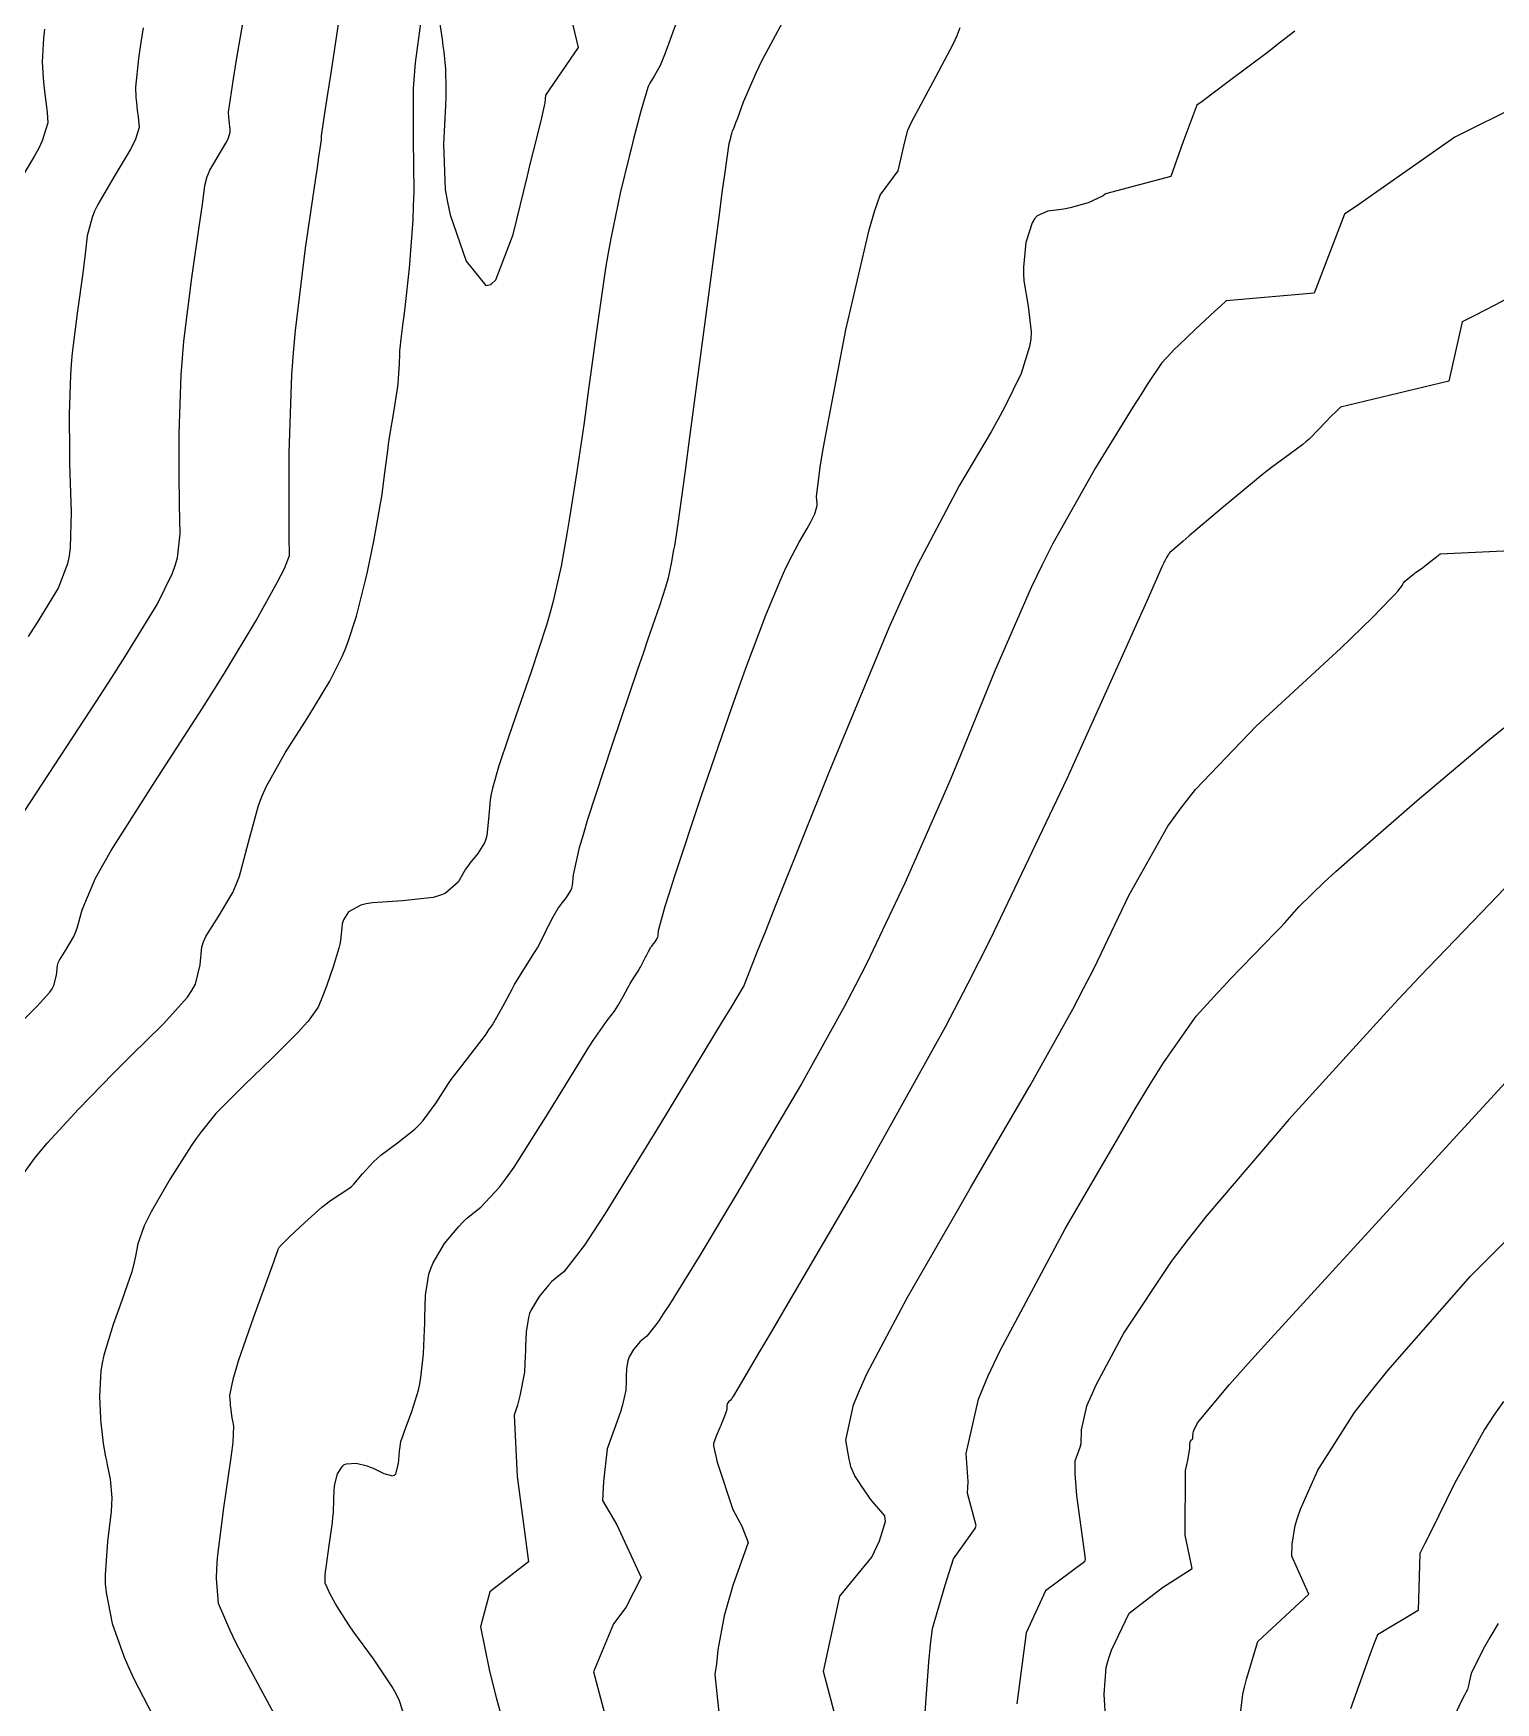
# Model space of a CAD drawing. Header units: metres. Extents: x 837117 to 838479, y 1189012 to 1191015.
# Drawn here: x 837686.6 to 837755.3, y 1190626.3 to 1190704.8 of the extents above; entities that cross this region are included whole.
import ezdxf

# ---------------------------------------------------------------- set-up
doc = ezdxf.new("R2010")
doc.units = ezdxf.units.M
doc.header["$LTSCALE"] = 0.3
doc.layers.add('COTAS 10', color=1, linetype='Continuous')
doc.layers.add('COTAS INT', color=252, linetype='Continuous')

msp = doc.modelspace()

# ---------------------------------------------------------------- linework, layer by layer
at = {"layer": 'COTAS 10'}
for points in [[(837685.557, 1190657.911), (837686.712, 1190659.065), (837687.318, 1190659.738), (837687.43, 1190659.903), (837687.518, 1190660.059), (837687.634, 1190660.546), (837687.679, 1190660.992), (837687.722, 1190661.121), (837687.779, 1190661.254), (837688.095, 1190661.753), (837688.455, 1190662.352), (837688.539, 1190662.547), (837688.616, 1190662.755), (837688.841, 1190663.608), (837689.476, 1190665.1), (837689.812, 1190665.71), (837690.217, 1190666.406), (837692.261, 1190669.629), (837694.511, 1190673.095), (837695.046, 1190673.943), (837695.544, 1190674.743), (837697.026, 1190677.228), (837698.017, 1190679.017), (837698.205, 1190679.377), (837698.356, 1190679.679), (837698.59, 1190680.281), (837698.583, 1190681.159), (837698.583, 1190682.211), (837698.587, 1190685.133), (837698.708, 1190688.785), (837698.781, 1190689.822), (837698.872, 1190690.869), (837699.346, 1190694.743), (837699.819, 1190697.926), (837699.91, 1190698.538), (837699.984, 1190699.033), (837700.103, 1190699.849), (837700.108, 1190699.904), (837700.108, 1190699.92), (837700.109, 1190699.936), (837700.108, 1190699.997), (837700.108, 1190700.056), (837700.109, 1190700.072), (837700.111, 1190700.087), (837700.118, 1190700.139), (837700.295, 1190701.296), (837700.404, 1190702.008), (837700.537, 1190702.89), (837701.234, 1190707.489)], [(837745.886, 1190704.952), (837745.212, 1190704.432), (837744.588, 1190703.954), (837742.752, 1190702.563), (837741.517, 1190701.646), (837741.272, 1190701.466), (837740.616, 1190699.716), (837740.044, 1190698.122), (837736.982, 1190697.299), (837736.865, 1190697.202), (837736.165, 1190696.88), (837735.313, 1190696.64), (837735.101, 1190696.594), (837734.9, 1190696.556), (837734.259, 1190696.492), (837733.754, 1190696.261), (837733.638, 1190696.118), (837733.532, 1190695.941), (837733.236, 1190695.013), (837733.112, 1190693.854), (837733.115, 1190693.53), (837733.135, 1190693.205), (837733.339, 1190692.019), (837733.478, 1190690.805), (837733.456, 1190690.462), (837733.407, 1190690.115), (837733.014, 1190688.84), (837732.224, 1190687.247), (837731.926, 1190686.701), (837731.594, 1190686.109), (837730.105, 1190683.593), (837728.12, 1190679.808), (837727.475, 1190678.417), (837726.787, 1190676.877), (837723.959, 1190670.074), (837721.462, 1190663.813), (837720.985, 1190662.615), (837720.6, 1190661.648), (837719.98, 1190660.089), (837719.967, 1190660.051), (837719.965, 1190660.044), (837719.963, 1190660.038), (837719.96, 1190660.026), (837719.96, 1190660.024), (837719.959, 1190660.022), (837719.958, 1190660.021), (837719.956, 1190660.018), (837719.954, 1190660.014), (837719.954, 1190660.013), (837719.952, 1190660.009), (837719.951, 1190660.008), (837719.949, 1190660.005), (837719.947, 1190660.001), (837719.946, 1190660), (837719.946, 1190659.999), (837719.943, 1190659.995), (837719.941, 1190659.991), (837719.939, 1190659.989), (837719.936, 1190659.984), (837719.331, 1190658.984), (837718.951, 1190658.355), (837716.005, 1190653.477), (837713.444, 1190649.323), (837712.916, 1190648.505), (837712.466, 1190647.83), (837711.499, 1190646.59), (837711.044, 1190646.227), (837710.917, 1190646.105), (837710.791, 1190645.974), (837710.334, 1190645.423), (837709.963, 1190644.796), (837709.89, 1190644.617), (837709.831, 1190644.435), (837709.725, 1190643.759), (837709.701, 1190643.047), (837709.694, 1190642.843), (837709.685, 1190642.636), (837709.652, 1190641.865), (837709.437, 1190640.742), (837709.314, 1190640.314), (837709.164, 1190639.834), (837709.298, 1190636.96), (837709.835, 1190632.935), (837708.024, 1190631.527), (837707.573, 1190629.882), (837707.985, 1190627.878), (837708.139, 1190627.238), (837708.31, 1190626.562), (837709.071, 1190623.814)], [(837757.497, 1190666.454), (837755.044, 1190663.897), (837751.763, 1190660.484), (837750.76, 1190659.411), (837749.715, 1190658.283), (837745.599, 1190653.747), (837741.744, 1190649.234), (837740.864, 1190648.12), (837740.066, 1190647.066), (837737.858, 1190643.747), (837736.527, 1190641.256), (837736.28, 1190640.723), (837736.087, 1190640.258), (837735.83, 1190639.145), (837735.812, 1190638.492), (837735.769, 1190638.318), (837735.71, 1190638.146), (837735.54, 1190637.676), (837735.54, 1190637.086), (837735.605, 1190636.058), (837736.014, 1190633.074), (837735.982, 1190632.945), (837734.161, 1190631.571), (837733.242, 1190629.602), (837732.811, 1190626.265)]]:
    msp.add_lwpolyline(points, dxfattribs=at)
at = {"layer": 'COTAS INT'}
for points in [[(837686.136, 1190668.262), (837689.519, 1190673.426), (837690.242, 1190674.548), (837690.872, 1190675.535), (837692.374, 1190677.986), (837693.087, 1190679.454), (837693.219, 1190679.822), (837693.323, 1190680.173), (837693.462, 1190681.302), (837693.427, 1190682.647), (837693.42, 1190683.135), (837693.416, 1190683.673), (837693.411, 1190686.031), (837693.504, 1190688.786), (837693.561, 1190689.573), (837693.631, 1190690.371), (837693.997, 1190693.344), (837694.366, 1190695.862), (837694.439, 1190696.373), (837694.499, 1190696.804), (837694.61, 1190697.688), (837694.723, 1190698.119), (837694.784, 1190698.264), (837694.858, 1190698.42), (837695.235, 1190699.074), (837695.605, 1190699.689), (837695.674, 1190699.821), (837695.73, 1190699.935), (837695.814, 1190700.209), (837695.803, 1190700.37), (837695.799, 1190700.414), (837695.794, 1190700.457), (837695.774, 1190700.612), (837695.753, 1190700.787), (837695.748, 1190700.843), (837695.744, 1190700.902), (837695.729, 1190701.145), (837695.957, 1190702.708), (837696.105, 1190703.599), (837696.29, 1190704.69), (837697.264, 1190710.287)], [(837697.87, 1190625.784), (837696.366, 1190628.581), (837696.06, 1190629.182), (837695.801, 1190629.708), (837695.263, 1190630.984), (837695.164, 1190632.152), (837695.182, 1190632.61), (837695.219, 1190633.127), (837695.516, 1190635.484), (837695.846, 1190637.737), (837695.904, 1190638.19), (837695.948, 1190638.568), (837695.985, 1190639.316), (837695.933, 1190639.572), (837695.919, 1190639.641), (837695.906, 1190639.708), (837695.865, 1190639.944), (837695.831, 1190640.21), (837695.823, 1190640.297), (837695.816, 1190640.39), (837695.796, 1190640.771), (837695.959, 1190641.593), (837696.067, 1190641.962), (837696.203, 1190642.394), (837696.92, 1190644.466), (837697.779, 1190646.838), (837697.89, 1190647.145), (837698.067, 1190647.634), (837698.068, 1190647.641), (837698.069, 1190647.643), (837698.069, 1190647.645), (837698.071, 1190647.654), (837698.081, 1190647.675), (837698.087, 1190647.686), (837698.094, 1190647.698), (837698.13, 1190647.759), (837698.339, 1190647.98), (837698.455, 1190648.093), (837698.597, 1190648.23), (837699.318, 1190648.911), (837700.112, 1190649.618), (837700.3, 1190649.771), (837700.472, 1190649.904), (837700.979, 1190650.23), (837701.392, 1190650.503), (837701.507, 1190650.602), (837701.622, 1190650.713), (837702.037, 1190651.199), (837702.542, 1190651.759), (837702.713, 1190651.916), (837702.898, 1190652.074), (837703.682, 1190652.649), (837704.49, 1190653.293), (837704.691, 1190653.493), (837704.882, 1190653.703), (837705.491, 1190654.541), (837706.073, 1190655.441), (837706.248, 1190655.689), (837706.429, 1190655.937), (837707.131, 1190656.831), (837707.812, 1190657.718), (837707.979, 1190657.961), (837708.138, 1190658.204), (837708.635, 1190659.071), (837709.068, 1190659.888), (837709.186, 1190660.098), (837709.304, 1190660.301), (837709.723, 1190660.977), (837710.092, 1190661.557), (837710.178, 1190661.699), (837710.256, 1190661.834), (837710.479, 1190662.257), (837710.667, 1190662.64), (837710.722, 1190662.751), (837710.78, 1190662.863), (837711.001, 1190663.285), (837711.238, 1190663.687), (837711.305, 1190663.787), (837711.372, 1190663.883), (837711.623, 1190664.187), (837711.829, 1190664.519), (837711.869, 1190664.632), (837711.901, 1190664.754), (837711.957, 1190665.267), (837712.241, 1190666.55), (837712.417, 1190667.157), (837712.636, 1190667.873), (837713.78, 1190671.367), (837714.987, 1190674.933), (837715.245, 1190675.694), (837715.47, 1190676.357), (837716.01, 1190677.935), (837716.294, 1190678.809), (837716.357, 1190679.028), (837716.415, 1190679.237), (837716.568, 1190679.911), (837716.681, 1190680.554), (837716.713, 1190680.744), (837716.745, 1190680.938), (837716.863, 1190681.683), (837717.128, 1190683.588), (837717.252, 1190684.515), (837717.399, 1190685.615), (837718.114, 1190691.028), (837718.816, 1190696.333), (837718.954, 1190697.365), (837719.069, 1190698.208), (837719.282, 1190699.673), (837719.334, 1190699.884), (837719.347, 1190699.937), (837719.359, 1190699.987), (837719.401, 1190700.147), (837719.436, 1190700.264), (837719.444, 1190700.288), (837719.452, 1190700.308), (837719.477, 1190700.349), (837719.563, 1190700.556), (837719.609, 1190700.681), (837719.665, 1190700.835), (837719.949, 1190701.635), (837720.557, 1190703.027), (837720.818, 1190703.554), (837721.119, 1190704.142), (837722.539, 1190706.778)], [(837705.568, 1190705.888), (837705.77, 1190704.572), (837705.813, 1190704.264), (837705.851, 1190703.98), (837705.938, 1190703.161), (837705.953, 1190702.218), (837705.945, 1190701.857), (837705.931, 1190701.452), (837705.837, 1190699.63), (837705.922, 1190697.506), (837706.021, 1190696.911), (837706.153, 1190696.314), (837706.903, 1190694.132), (837707.828, 1190692.986), (837708.071, 1190693.042), (837708.308, 1190693.259), (837709.116, 1190695.392), (837709.787, 1190698.15), (837709.938, 1190698.762), (837710.074, 1190699.309), (837710.438, 1190700.734), (837710.62, 1190701.588), (837710.64, 1190701.774), (837710.648, 1190701.938), (837712.19, 1190704.182), (837711.842, 1190705.63)], [(837685.829, 1190650.843), (837686.597, 1190651.911), (837686.888, 1190652.265), (837687.213, 1190652.646), (837688.67, 1190654.234), (837690.301, 1190655.916), (837690.736, 1190656.355), (837691.164, 1190656.784), (837692.651, 1190658.238), (837693.794, 1190659.506), (837694.005, 1190659.817), (837694.171, 1190660.111), (837694.389, 1190661.03), (837694.475, 1190661.87), (837694.556, 1190662.114), (837694.663, 1190662.363), (837695.259, 1190663.305), (837695.936, 1190664.434), (837696.095, 1190664.801), (837696.241, 1190665.192), (837696.665, 1190666.801), (837697.136, 1190668.517), (837697.313, 1190668.975), (837697.51, 1190669.427), (837698.386, 1190670.997), (837699.32, 1190672.442), (837699.554, 1190672.815), (837699.776, 1190673.176), (837700.488, 1190674.379), (837701.07, 1190675.532), (837701.211, 1190675.86), (837701.343, 1190676.194), (837701.747, 1190677.431), (837702.083, 1190678.743), (837702.172, 1190679.123), (837702.26, 1190679.51), (837702.564, 1190680.966), (837702.822, 1190682.371), (837702.881, 1190682.726), (837702.935, 1190683.066), (837703.084, 1190684.17), (837703.216, 1190685.222), (837703.26, 1190685.529), (837703.307, 1190685.843), (837703.5, 1190687.035), (837703.671, 1190688.132), (837703.704, 1190688.386), (837703.731, 1190688.619), (837703.773, 1190689.283), (837703.786, 1190689.784), (837703.794, 1190689.914), (837703.803, 1190690.041), (837703.852, 1190690.471), (837703.947, 1190691.23), (837703.986, 1190691.565), (837704.03, 1190691.954), (837704.234, 1190693.807), (837704.41, 1190696.077), (837704.436, 1190696.729), (837704.453, 1190697.39), (837704.433, 1190699.862), (837704.437, 1190702.26), (837704.47, 1190702.875), (837704.516, 1190703.469), (837704.794, 1190705.437)], [(837691.712, 1190705.111), (837691.589, 1190704.327), (837691.491, 1190703.667), (837691.349, 1190702.319), (837691.378, 1190701.827), (837691.388, 1190701.707), (837691.398, 1190701.593), (837691.44, 1190701.24), (837691.481, 1190700.927), (837691.499, 1190700.749), (837691.521, 1190700.423), (837691.351, 1190699.869), (837691.238, 1190699.637), (837691.097, 1190699.37), (837690.348, 1190698.123), (837689.585, 1190696.799), (837689.434, 1190696.484), (837689.31, 1190696.191), (837689.082, 1190695.318), (837688.978, 1190694.336), (837688.932, 1190693.974), (837688.879, 1190693.573), (837688.625, 1190691.8), (837688.382, 1190689.82), (837688.335, 1190689.288), (837688.298, 1190688.764), (837688.236, 1190686.929), (837688.248, 1190685.135), (837688.258, 1190684.636), (837688.27, 1190684.136), (837688.334, 1190682.323), (837688.289, 1190680.667), (837688.233, 1190680.266), (837688.157, 1190679.891), (837687.722, 1190678.743), (837686.735, 1190677.138), (837686.31, 1190676.474)], [(837716.864, 1190705.555), (837716.267, 1190703.924), (837716.137, 1190703.601), (837716.024, 1190703.335), (837715.743, 1190702.839), (837715.539, 1190702.508), (837715.473, 1190702.345), (837715.404, 1190702.151), (837715.12, 1190701.193), (837714.784, 1190699.896), (837714.681, 1190699.488), (837714.573, 1190699.059), (837714.151, 1190697.334), (837713.706, 1190695.204), (837713.585, 1190694.521), (837713.464, 1190693.796), (837713.036, 1190690.841), (837712.636, 1190687.868), (837712.534, 1190687.132), (837712.436, 1190686.435), (837712.11, 1190684.232), (837711.813, 1190682.359), (837711.732, 1190681.87), (837711.652, 1190681.393), (837711.367, 1190679.777), (837710.982, 1190678.081), (837710.838, 1190677.555), (837710.678, 1190677.004), (837709.965, 1190674.806), (837709.234, 1190672.694), (837709.062, 1190672.196), (837708.904, 1190671.736), (837708.444, 1190670.388), (837708.143, 1190669.334), (837708.084, 1190669.059), (837708.037, 1190668.792), (837707.955, 1190667.887), (837707.872, 1190667.118), (837707.824, 1190666.936), (837707.764, 1190666.768), (837707.455, 1190666.271), (837707.08, 1190665.814), (837706.979, 1190665.671), (837706.878, 1190665.521), (837706.524, 1190664.919), (837705.913, 1190664.39), (837705.65, 1190664.286), (837705.348, 1190664.2), (837703.917, 1190664.045), (837702.497, 1190663.942), (837702.201, 1190663.89), (837701.946, 1190663.827), (837701.376, 1190663.514), (837701.143, 1190663.146), (837701.101, 1190663.048), (837701.07, 1190662.953), (837701.036, 1190662.625), (837700.996, 1190662.174), (837700.959, 1190662), (837700.912, 1190661.806), (837700.65, 1190660.931), (837700.339, 1190660.025), (837700.26, 1190659.812), (837700.185, 1190659.615), (837699.943, 1190659.038), (837699.476, 1190658.382), (837699.26, 1190658.135), (837699.006, 1190657.859), (837697.775, 1190656.628), (837696.47, 1190655.368), (837696.17, 1190655.073), (837695.896, 1190654.803), (837695.128, 1190654.025), (837694.437, 1190653.175), (837694.212, 1190652.86), (837693.972, 1190652.509), (837692.985, 1190650.955), (837692.094, 1190649.403), (837691.915, 1190649.054), (837691.765, 1190648.74), (837691.47, 1190647.9), (837691.362, 1190647.327), (837691.33, 1190647.182), (837691.298, 1190647.042), (837691.175, 1190646.585), (837690.963, 1190645.95), (837690.876, 1190645.697), (837690.775, 1190645.411), (837690.306, 1190644.103), (837689.87, 1190642.657), (837689.791, 1190642.284), (837689.729, 1190641.924), (837689.655, 1190640.723), (837689.709, 1190639.701), (837689.728, 1190639.452), (837689.749, 1190639.22), (837689.839, 1190638.506), (837689.951, 1190637.873), (837689.985, 1190637.692), (837690.021, 1190637.508), (837690.163, 1190636.821), (837690.236, 1190635.943), (837690.229, 1190635.638), (837690.209, 1190635.307), (837690.041, 1190633.888), (837689.923, 1190632.328), (837689.935, 1190631.908), (837689.968, 1190631.493), (837690.25, 1190630.035), (837690.823, 1190628.449), (837691.04, 1190627.953), (837691.281, 1190627.431), (837692.362, 1190625.342)], [(837704.107, 1190625.36), (837703.769, 1190626.405), (837703.614, 1190626.726), (837703.431, 1190627.06), (837702.549, 1190628.379), (837701.631, 1190629.63), (837701.427, 1190629.922), (837701.244, 1190630.19), (837700.764, 1190630.96), (837700.483, 1190631.483), (837700.426, 1190631.595), (837700.377, 1190631.693), (837700.277, 1190631.932), (837700.28, 1190632.293), (837700.298, 1190632.468), (837700.322, 1190632.676), (837700.468, 1190633.701), (837700.617, 1190634.787), (837700.643, 1190635.033), (837700.663, 1190635.256), (837700.68, 1190635.866), (837700.691, 1190636.329), (837700.707, 1190636.459), (837700.728, 1190636.59), (837700.853, 1190637.072), (837701.086, 1190637.447), (837701.176, 1190637.511), (837701.277, 1190637.557), (837701.732, 1190637.58), (837702.252, 1190637.45), (837702.394, 1190637.399), (837702.535, 1190637.343), (837703.035, 1190637.088), (837703.442, 1190636.981), (837703.523, 1190637.019), (837703.591, 1190637.085), (837703.726, 1190637.567), (837703.771, 1190638.134), (837703.783, 1190638.254), (837703.795, 1190638.359), (837703.836, 1190638.602), (837703.94, 1190638.904), (837703.991, 1190639.045), (837704.052, 1190639.21), (837704.356, 1190640.015), (837704.662, 1190641.019), (837704.725, 1190641.31), (837704.779, 1190641.606), (837704.894, 1190642.723), (837704.943, 1190643.849), (837704.955, 1190644.15), (837704.966, 1190644.448), (837705, 1190645.487), (837705.155, 1190646.474), (837705.242, 1190646.739), (837705.348, 1190647.001), (837705.891, 1190647.916), (837706.557, 1190648.72), (837706.742, 1190648.912), (837706.926, 1190649.09), (837707.59, 1190649.62), (837708.478, 1190650.561), (837708.803, 1190650.999), (837709.163, 1190651.513), (837710.748, 1190654.009), (837712.276, 1190656.507), (837712.6, 1190657.022), (837712.88, 1190657.46), (837713.533, 1190658.408), (837713.876, 1190658.853), (837713.96, 1190658.976), (837714.039, 1190659.097), (837714.289, 1190659.533), (837714.507, 1190659.944), (837714.566, 1190660.049), (837714.625, 1190660.151), (837714.836, 1190660.491), (837715.021, 1190660.782), (837715.064, 1190660.854), (837715.104, 1190660.922), (837715.216, 1190661.134), (837715.31, 1190661.327), (837715.338, 1190661.382), (837715.367, 1190661.439), (837715.478, 1190661.651), (837715.597, 1190661.853), (837715.631, 1190661.903), (837715.665, 1190661.951), (837715.791, 1190662.104), (837715.894, 1190662.271), (837715.914, 1190662.328), (837715.931, 1190662.389), (837715.958, 1190662.647), (837716.271, 1190663.794), (837716.466, 1190664.415), (837716.71, 1190665.169), (837717.982, 1190668.988), (837719.407, 1190673.137), (837719.746, 1190674.099), (837720.062, 1190674.979), (837721.004, 1190677.481), (837721.722, 1190679.207), (837721.897, 1190679.598), (837722.06, 1190679.951), (837722.564, 1190680.912), (837722.942, 1190681.55), (837723.026, 1190681.7), (837723.102, 1190681.839), (837723.302, 1190682.243), (837723.402, 1190682.567), (837723.414, 1190682.654), (837723.42, 1190682.742), (837723.385, 1190683.05), (837723.549, 1190684.438), (837723.681, 1190685.207), (837723.849, 1190686.142), (837724.77, 1190690.905), (837725.853, 1190695.611), (837726.125, 1190696.51), (837726.384, 1190697.233), (837727.219, 1190698.386), (837727.535, 1190699.746), (837727.682, 1190700.297), (837727.808, 1190700.576), (837727.971, 1190700.909), (837728.871, 1190702.569), (837729.806, 1190704.347), (837729.992, 1190704.756), (837730.147, 1190705.128)], [(837687.072, 1190705.054), (837687.024, 1190704.626), (837686.969, 1190703.493), (837687.013, 1190702.752), (837687.027, 1190702.571), (837687.042, 1190702.4), (837687.106, 1190701.868), (837687.168, 1190701.396), (837687.182, 1190701.263), (837687.194, 1190701.129), (837687.228, 1190700.637), (837686.972, 1190699.802), (837686.802, 1190699.452), (837686.588, 1190699.051), (837685.46, 1190697.173)], [(837756.486, 1190701.506), (837753.4, 1190699.96), (837749.737, 1190697.389), (837748.933, 1190696.835), (837748.219, 1190696.348), (837746.788, 1190692.625), (837742.644, 1190692.259), (837742.383, 1190692.022), (837742.124, 1190691.785), (837741.201, 1190690.932), (837740.404, 1190690.169), (837740.223, 1190689.988), (837740.06, 1190689.822), (837739.617, 1190689.333), (837738.941, 1190688.334), (837738.631, 1190687.846), (837738.268, 1190687.267), (837736.512, 1190684.41), (837734.506, 1190680.845), (837733.985, 1190679.819), (837733.479, 1190678.775), (837731.778, 1190674.865), (837730.152, 1190670.885), (837729.694, 1190669.797), (837729.232, 1190668.716), (837727.537, 1190664.865), (837725.746, 1190661.1), (837725.224, 1190660.073), (837724.691, 1190659.053), (837722.672, 1190655.427), (837720.661, 1190652.004), (837720.133, 1190651.112), (837719.618, 1190650.244), (837717.861, 1190647.312), (837716.465, 1190645.048), (837716.177, 1190644.602), (837715.933, 1190644.235), (837715.407, 1190643.56), (837715.162, 1190643.364), (837715.093, 1190643.298), (837715.025, 1190643.227), (837714.778, 1190642.93), (837714.578, 1190642.591), (837714.538, 1190642.494), (837714.506, 1190642.396), (837714.449, 1190642.03), (837714.436, 1190641.646), (837714.432, 1190641.536), (837714.428, 1190641.424), (837714.41, 1190641.008), (837714.264, 1190640.325), (837714.18, 1190640.045), (837714.076, 1190639.727), (837713.543, 1190638.249), (837713.363, 1190636.726), (837713.315, 1190635.824), (837713.993, 1190634.679), (837715.134, 1190632.198), (837714.416, 1190630.792), (837713.834, 1190630.024), (837712.888, 1190627.758), (837714.458, 1190621.874)], [(837756.221, 1190692.561), (837755.316, 1190692.085), (837754.314, 1190691.566), (837754.03, 1190691.424), (837753.745, 1190691.284), (837753.119, 1190688.485), (837748.033, 1190687.267), (837747.802, 1190687.045), (837747.593, 1190686.839), (837747.019, 1190686.24), (837746.547, 1190685.765), (837746.402, 1190685.637), (837746.251, 1190685.512), (837745.655, 1190685.074), (837744.775, 1190684.419), (837744.445, 1190684.157), (837744.077, 1190683.86), (837742.437, 1190682.494), (837740.916, 1190681.206), (837740.624, 1190680.958), (837740.387, 1190680.756), (837739.998, 1190680.419), (837739.96, 1190680.365), (837739.945, 1190680.342), (837739.928, 1190680.316), (837739.85, 1190680.19), (837739.763, 1190680.036), (837739.741, 1190679.992), (837739.719, 1190679.947), (837739.646, 1190679.779), (837738.915, 1190678.14), (837738.478, 1190677.168), (837737.94, 1190675.972), (837735.15, 1190669.779), (837731.55, 1190662.211), (837730.501, 1190660.147), (837729.43, 1190658.097), (837725.371, 1190650.808), (837721.939, 1190644.938), (837721.263, 1190643.783), (837720.706, 1190642.831), (837719.681, 1190641.089), (837719.473, 1190640.752), (837719.431, 1190640.685), (837719.394, 1190640.631), (837719.316, 1190640.53), (837719.279, 1190640.501), (837719.259, 1190640.481), (837719.187, 1190640.371), (837719.173, 1190640.302), (837719.171, 1190640.229), (837719.17, 1190640.212), (837719.167, 1190640.15), (837719.146, 1190640.048), (837719.133, 1190640.007), (837719.118, 1190639.959), (837719.038, 1190639.739), (837718.921, 1190639.446), (837718.883, 1190639.353), (837718.841, 1190639.254), (837718.666, 1190638.853), (837718.544, 1190638.509), (837718.536, 1190638.446), (837718.538, 1190638.397), (837718.712, 1190637.621), (837719.452, 1190635.395), (837719.868, 1190634.622), (837720.166, 1190633.848), (837719.452, 1190631.826), (837719.035, 1190630.399), (837718.738, 1190628.793), (837718.679, 1190628.138), (837718.6, 1190627.638), (837718.865, 1190625.121)], [(837724.344, 1190625.417), (837723.706, 1190627.776), (837724.482, 1190631.321), (837725.981, 1190633.161), (837726.349, 1190633.934), (837726.622, 1190634.829), (837726.604, 1190635.11), (837725.919, 1190635.893), (837725.569, 1190636.414), (837725.486, 1190636.538), (837725.409, 1190636.652), (837725.183, 1190636.986), (837725.005, 1190637.411), (837724.96, 1190637.582), (837724.915, 1190637.776), (837724.767, 1190638.668), (837725.125, 1190640.328), (837725.4, 1190641.006), (837725.75, 1190641.779), (837727.652, 1190645.357), (837729.997, 1190649.443), (837730.627, 1190650.536), (837731.249, 1190651.612), (837733.427, 1190655.357), (837735.432, 1190658.938), (837735.945, 1190659.91), (837736.439, 1190660.873), (837738.07, 1190664.281), (837739.909, 1190667.545), (837740.534, 1190668.417), (837741.208, 1190669.276), (837744.064, 1190672.261), (837746.839, 1190674.807), (837747.463, 1190675.387), (837748.025, 1190675.914), (837749.532, 1190677.368), (837750.416, 1190678.272), (837750.585, 1190678.451), (837750.721, 1190678.6), (837750.937, 1190678.884), (837750.978, 1190678.986), (837751.004, 1190679.02), (837751.036, 1190679.056), (837751.205, 1190679.209), (837751.427, 1190679.381), (837751.492, 1190679.429), (837751.559, 1190679.478), (837751.815, 1190679.657), (837752.281, 1190680.015), (837752.481, 1190680.177), (837752.711, 1190680.366), (837758.336, 1190680.63)], [(837728.422, 1190624.804), (837728.66, 1190628.213), (837728.743, 1190629.033), (837728.832, 1190629.798), (837729.435, 1190631.834), (837729.829, 1190633.081), (837730.852, 1190634.509), (837730.897, 1190634.645), (837730.479, 1190636.171), (837730.505, 1190636.426), (837730.514, 1190636.714), (837730.415, 1190638.035), (837731.005, 1190640.593), (837731.449, 1190641.662), (837732.016, 1190642.887), (837735.076, 1190648.613), (837738.368, 1190654.251), (837739.08, 1190655.42), (837739.705, 1190656.419), (837741.242, 1190658.613), (837742.245, 1190659.711), (837742.534, 1190660.019), (837742.828, 1190660.329), (837743.927, 1190661.463), (837744.943, 1190662.511), (837745.185, 1190662.767), (837745.409, 1190663.009), (837746.072, 1190663.756), (837747.258, 1190664.918), (837747.812, 1190665.421), (837748.464, 1190666.002), (837751.629, 1190668.752), (837754.958, 1190671.564), (837755.712, 1190672.184)], [(837736.995, 1190625.434), (837736.909, 1190626.717), (837737.008, 1190627.962), (837737.118, 1190628.363), (837737.263, 1190628.787), (837738.085, 1190630.521), (837739.662, 1190631.726), (837741.054, 1190632.622), (837740.726, 1190634.197), (837740.742, 1190637.229), (837740.804, 1190637.495), (837740.854, 1190637.727), (837740.934, 1190638.268), (837740.949, 1190638.521), (837740.957, 1190638.57), (837740.967, 1190638.61), (837741.019, 1190638.682), (837741.066, 1190638.713), (837741.074, 1190638.729), (837741.079, 1190638.747), (837741.077, 1190638.836), (837741.101, 1190639.001), (837741.122, 1190639.067), (837741.15, 1190639.142), (837741.302, 1190639.486), (837742.808, 1190641.279), (837743.689, 1190642.267), (837744.772, 1190643.469), (837750.358, 1190649.583), (837755.963, 1190655.683)], [(837743.343, 1190625.926), (837743.431, 1190626.711), (837743.506, 1190627.041), (837743.603, 1190627.418), (837744.138, 1190629.186), (837746.543, 1190631.418), (837745.742, 1190633.2), (837745.761, 1190633.773), (837745.888, 1190634.656), (837746.001, 1190635.01), (837746.149, 1190635.411), (837746.962, 1190637.253), (837748.692, 1190639.961), (837749.417, 1190640.907), (837750.249, 1190641.938), (837754.141, 1190646.374), (837758.563, 1190650.78)], [(837755.69, 1190640.485), (837755.233, 1190639.832), (837754.797, 1190639.164), (837753.391, 1190636.619), (837752.261, 1190634.316), (837751.998, 1190633.801), (837751.758, 1190633.339), (837751.684, 1190630.647), (837749.761, 1190629.512), (837749.613, 1190629.107), (837749.431, 1190628.608), (837748.493, 1190626.024)], [(837755.451, 1190630.037), (837755.054, 1190629.383), (837754.731, 1190628.831), (837754.167, 1190627.685), (837754.087, 1190627.277), (837754.068, 1190627.19), (837754.05, 1190627.115), (837753.995, 1190626.939), (837753.922, 1190626.788), (837753.892, 1190626.73), (837753.858, 1190626.664), (837753.701, 1190626.364), (837753.485, 1190625.897)]]:
    msp.add_lwpolyline(points, dxfattribs=at)

doc.saveas('drawing.dxf')
